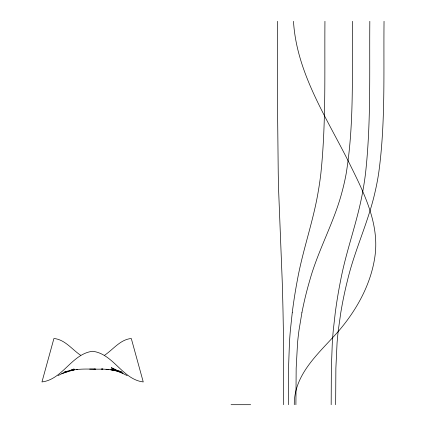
<?xml version="1.0" encoding="UTF-8"?>
<svg xmlns="http://www.w3.org/2000/svg" width="426" height="426" viewBox="0 0 426 426"><rect width="100%" height="100%" fill="white"/><g stroke="black" fill="none" stroke-linecap="round" stroke-linejoin="round"><path stroke-width="0.64" d="M288.375 404.7L288.54 368.224L289.446 342.802A291.858 188.521 90 0 1 290.367 330.326L292.241 312.764M295.905 404.7L296.166 368.224L297.561 342.802A291.858 291.858 0 0 1 298.993 330.326L301.896 312.764M324.942 21.3C324.505 72.069 326.146 123.034 320.847 173.611A225.226 145.479 90 0 1 318.147 192.073C313.11 221.898 302.668 250.467 297.348 280.233A349.666 225.86 90 0 0 292.241 312.764M331.172 404.7L331.353 368.224L332.307 342.802A291.858 199.261 90 0 1 333.281 330.326L335.262 312.764A349.666 238.73 -90 0 1 340.662 280.233C346.29 250.424 357.308 221.946 362.643 192.073A225.226 153.77 -90 0 0 365.497 173.611C371.099 123.055 369.369 72.069 369.827 21.3M335.656 404.7L335.874 368.224L337.072 342.802A291.858 249.423 -90 0 1 338.297 330.326L340.773 312.764A349.666 298.828 90 0 1 347.531 280.233C354.645 250.211 368.293 222.196 375.045 192.073A225.226 192.477 90 0 0 378.618 173.611C385.621 123.178 383.469 72.069 384.039 21.3M352.52 21.3C351.86 72.063 354.363 123.3 346.178 173.611A225.226 225.226 0 0 1 341.998 192.073C334.005 222.436 318.206 250.003 309.803 280.233A349.666 349.666 0 0 0 301.896 312.764M294.281 404.7C293.967 373.176 320.384 352.057 339.256 330.326C356.999 309.345 370.908 284.185 374.891 256.724C379.55 224.795 364.768 194.416 351.008 166.63C328.292 120.105 296.682 74.433 293.487 21.3M104.695 355.178C113.268 349.4 120.308 339.511 131.288 338.489L143.248 381.941C122.427 379.433 113.428 353.788 92.607 351.274C71.786 353.793 62.782 379.428 41.961 381.941L53.921 338.489C64.901 339.511 71.941 349.4 80.514 355.178M58.042 375.631L61.408 373.916L74.087 369.017L61.738 373.501L74.364 369.731L69.885 370.705M64.763 371.823L67.963 371.126M64.8 371.834L68.043 371.142M70.641 370.593C81.212 368.069 92.149 369.507 102.9 369.092L101.542 369.049L108.987 369.454L106.01 369.273M77.548 369.374L76.222 369.454L77.713 369.363M94.077 369.113L95.504 369.086L89.662 369.113M231.062 404.7L250.653 404.7M107.661 369.374L116.378 370.588M116.468 370.567L110.845 369.731L118.524 371.403M118.343 370.849L119.594 371.035M119.807 371.685L121.724 372.1M116.751 370.609L111.122 369.017L122.853 373.277M118.63 371.142L121.756 372.026M122.89 373.224L111.324 367.681L127.166 375.631M283.695 404.7L283.519 342.802A291.858 31.684 90 0 0 283.359 330.326L283.045 312.764A349.666 37.962 -90 0 0 282.188 280.233L278.695 192.073A225.226 24.452 -90 0 1 278.242 173.611L277.672 120.308L277.55 21.3"/></g></svg>
